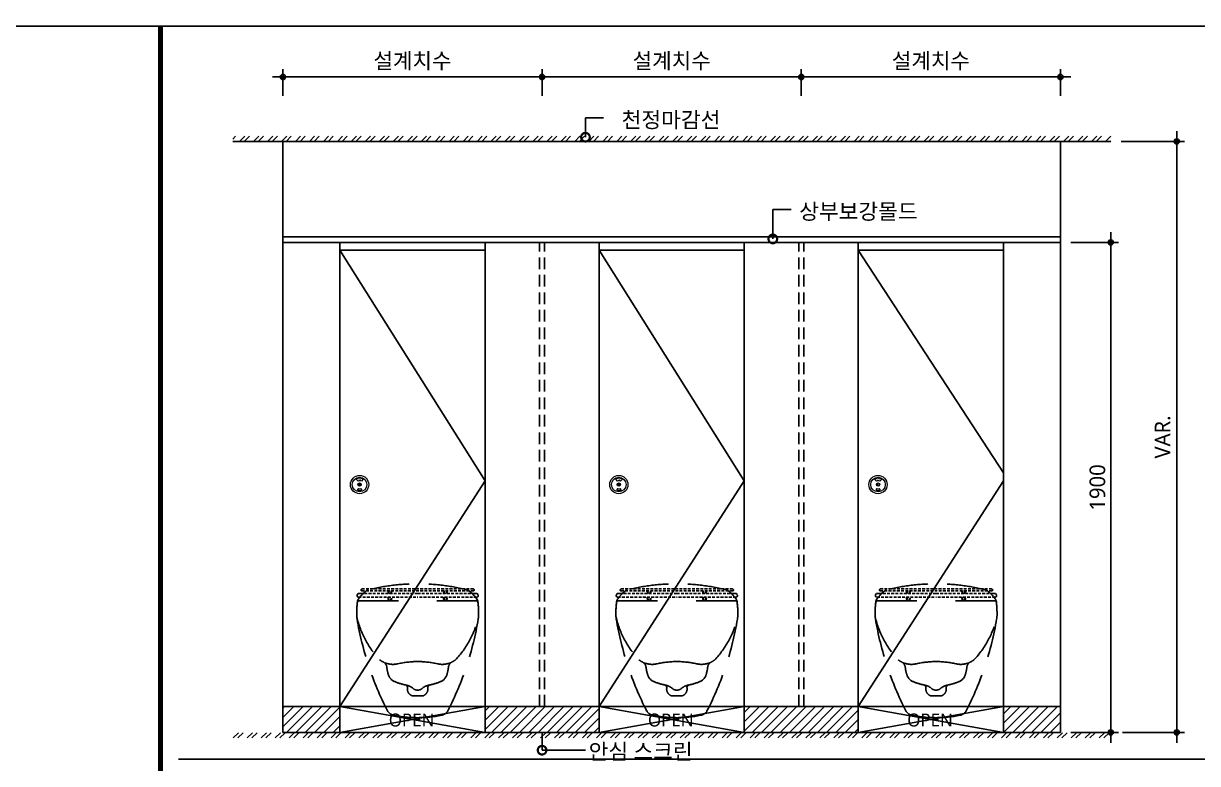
# Model space of a CAD drawing. Extents: x -256 to 8104, y -176 to 5714.
# Drawn here: x 2220 to 4485, y 4116 to 5543 of the extents above; entities that cross this region are included whole.
import ezdxf
from ezdxf.enums import TextEntityAlignment as Align

# ---------------------------------------------------------------- set-up
doc = ezdxf.new("R2010")
doc.units = 0
doc.header["$LTSCALE"] = 30
doc.linetypes.add('HIDDEN', pattern=[0.375, 0.25, -0.125])
doc.layers.get('0').update_dxf_attribs({"linetype": 'CONTINUOUS'})
doc.layers.get('DEFPOINTS').update_dxf_attribs({"linetype": 'CONTINUOUS'})
for name, color, linetype in [('DIM', 7, 'CONTINUOUS'), ('HAT', 8, 'CONTINUOUS'), ('HID', 9, 'HIDDEN'), ('문자', 3, 'CONTINUOUS'), ('부자재', 4, 'CONTINUOUS'), ('잠금쇠(회전형)', 4, 'CONTINUOUS'), ('치수', 1, 'CONTINUOUS'), ('판넬', 2, 'CONTINUOUS'), ('해치', 8, 'CONTINUOUS')]:
    doc.layers.add(name, color=color, linetype=linetype)
doc.styles.add('HDW', font='gulim.ttc')
doc.styles.add('돋움', font='malgun.ttf')
doc.dimstyles.new('10', dxfattribs={"dimscale": 10, "dimtxt": 3, "dimasz": 1, "dimexe": 1.5, "dimexo": 2, "dimgap": 1, "dimtad": 1, "dimdec": 0, "dimlunit": 6, "dimtxsty": '돋움', "dimblk": 'DIMDOT', "dimcen": -1, "dimdle": 1.5, "dimclrt": 3, "dimazin": 3, "dimtfac": 1, "dimtdec": 0, "dimtix": 1, "dimtmove": 2, "dimatfit": 3, "dimldrblk": 'DIMDOT', "dimarcsym": 0})
pattern_1 = [(45, (151.98, 37.957), (-8.980256, 8.980256), [])]

# ---------------------------------------------------------------- blocks, each defined once
blk = doc.blocks.new('DIMDOT')
at = {"linetype": 'Continuous'}
blk.add_line((-2, 0), (2, 0), dxfattribs=at)
for radius in [0.5, 0.25]:
    blk.add_circle((0, 0), radius, dxfattribs=at)
blk = doc.blocks.new('*D22')
at = {"layer": 'DEFPOINTS', "color": 0}
for p in [(11693.7, 5653.9), (11193.7, 5597.6), (11693.7, 5597.6)]:
    blk.add_point(p, dxfattribs=at)
at = {"layer": 'DIM', "color": 0, "lineweight": -2, "ltscale": 10}
for p, q in [((11193.7, 5617.6), (11193.7, 5668.9)), ((11693.7, 5617.6), (11693.7, 5668.9)), ((11203.7, 5653.9), (11683.7, 5653.9))]:
    blk.add_line(p, q, dxfattribs=at)
at = {"layer": 'DIM', "color": 0, "lineweight": -2, "xscale": 10, "yscale": 10, "zscale": 10, "rotation": 180}
blk.add_blockref('DIMDOT', (11193.7, 5653.9), dxfattribs=at)
at = {"layer": 'DIM', "color": 0, "lineweight": -2, "xscale": 10, "yscale": 10, "zscale": 10}
blk.add_blockref('DIMDOT', (11693.7, 5653.9), dxfattribs=at)
at = {"layer": 'DIM', "color": 3, "insert": (11443.7, 5683.5), "char_height": 30, "attachment_point": 5, "style": '돋움'}
blk.add_mtext('설계치수', dxfattribs=at)
blk = doc.blocks.new('*D23')
at = {"layer": 'DEFPOINTS', "color": 0}
for p in [(12193.7, 5653.9), (11693.7, 5597.6), (12193.7, 5597.6)]:
    blk.add_point(p, dxfattribs=at)
at = {"layer": 'DIM', "color": 0, "lineweight": -2, "ltscale": 10}
for p, q in [((11693.7, 5617.6), (11693.7, 5668.9)), ((12193.7, 5617.6), (12193.7, 5668.9)), ((11703.7, 5653.9), (12183.7, 5653.9))]:
    blk.add_line(p, q, dxfattribs=at)
at = {"layer": 'DIM', "color": 0, "lineweight": -2, "xscale": 10, "yscale": 10, "zscale": 10, "rotation": 180}
blk.add_blockref('DIMDOT', (11693.7, 5653.9), dxfattribs=at)
at = {"layer": 'DIM', "color": 0, "lineweight": -2, "xscale": 10, "yscale": 10, "zscale": 10}
blk.add_blockref('DIMDOT', (12193.7, 5653.9), dxfattribs=at)
at = {"layer": 'DIM', "color": 3, "insert": (11943.7, 5683.5), "char_height": 30, "attachment_point": 5, "style": '돋움'}
blk.add_mtext('설계치수', dxfattribs=at)
blk = doc.blocks.new('*D24')
at = {"layer": 'DEFPOINTS', "color": 0}
for p in [(12693.7, 5653.9), (12193.7, 5597.6), (12693.7, 5597.6)]:
    blk.add_point(p, dxfattribs=at)
at = {"layer": 'DIM', "color": 0, "lineweight": -2, "ltscale": 10}
for p, q in [((12193.7, 5617.6), (12193.7, 5668.9)), ((12693.7, 5617.6), (12693.7, 5668.9)), ((12203.7, 5653.9), (12683.7, 5653.9))]:
    blk.add_line(p, q, dxfattribs=at)
at = {"layer": 'DIM', "color": 0, "lineweight": -2, "xscale": 10, "yscale": 10, "zscale": 10, "rotation": 180}
blk.add_blockref('DIMDOT', (12193.7, 5653.9), dxfattribs=at)
at = {"layer": 'DIM', "color": 0, "lineweight": -2, "xscale": 10, "yscale": 10, "zscale": 10}
blk.add_blockref('DIMDOT', (12693.7, 5653.9), dxfattribs=at)
at = {"layer": 'DIM', "color": 3, "insert": (12443.7, 5683.5), "char_height": 30, "attachment_point": 5, "style": '돋움'}
blk.add_mtext('설계치수', dxfattribs=at)
blk = doc.blocks.new('*D25')
at = {"layer": 'DEFPOINTS', "color": 0}
for p in [(12693.7, 5334.7), (12693.7, 4389.7), (12790.6, 4389.7)]:
    blk.add_point(p, dxfattribs=at)
at = {"layer": 'DIM', "color": 0, "lineweight": -2, "ltscale": 10}
for p, q in [((12713.7, 5334.7), (12805.6, 5334.7)), ((12790.6, 5324.7), (12790.6, 4399.7)), ((12713.7, 4389.7), (12805.6, 4389.7))]:
    blk.add_line(p, q, dxfattribs=at)
at = {"layer": 'DIM', "color": 0, "lineweight": -2, "xscale": 10, "yscale": 10, "zscale": 10}
for p, rotation in [((12790.6, 5334.7), 90), ((12790.6, 4389.7), 270)]:
    blk.add_blockref('DIMDOT', p, dxfattribs=dict(at, rotation=rotation))
at = {"layer": 'DIM', "color": 3, "insert": (12765, 4862.2), "char_height": 30, "attachment_point": 5, "rotation": 90, "style": '돋움'}
blk.add_mtext('1900', dxfattribs=at)
blk = doc.blocks.new('_DOTSMALL')
at = {"color": 0, "linetype": 'ByBlock', "const_width": 0.5}
blk.add_lwpolyline([(-0.0625, 0, 1), (0.0625, 0, 1)], format="xyb", close=True, dxfattribs=at)
blk = doc.blocks.new('A$C63EC304E')
at = {"layer": '치수', "color": 1, "xscale": 2.5, "yscale": 2.5, "zscale": 2.5, "rotation": 234.3098741996962}
blk.add_blockref('_DOTSMALL', (0.31, 0.31), dxfattribs=at)
blk = doc.blocks.new('A$C2BC9653E')
at = {"layer": '치수', "xscale": 0.3333333333333333, "yscale": 0.3333333333333333, "zscale": 0.3333333333333333}
blk.add_blockref('A$C63EC304E', (0, 0), dxfattribs=at)
blk = doc.blocks.new('A$C7FC71301')
at = {"layer": '치수', "rotation": 180}
blk.add_blockref('A$C2BC9653E', (0.208, 0.208), dxfattribs=at)
blk = doc.blocks.new('A$C4A20372B')
at = {"layer": '치수'}
blk.add_blockref('A$C7FC71301', (0, 0), dxfattribs=at)
blk = doc.blocks.new('A$C566469F5')
at = {"layer": '치수'}
blk.add_blockref('A$C4A20372B', (0, 0), dxfattribs=at)
blk = doc.blocks.new('A$C7E317CD4')
at = {"layer": '해치', "xscale": 2, "yscale": 2, "zscale": 2}
blk.add_blockref('A$C566469F5', (0, 0), dxfattribs=at)
blk = doc.blocks.new('A$C601D7F27')
at = {"layer": '치수'}
blk.add_blockref('A$C7E317CD4', (0, 0), dxfattribs=at)
blk = doc.blocks.new('A$C38802C08')
at = {"layer": '치수'}
blk.add_blockref('A$C601D7F27', (0, 0), dxfattribs=at)
blk = doc.blocks.new('*D36')
at = {"layer": 'DEFPOINTS', "color": 0}
for p in [(12790.6, 5529.5), (12918, 5529.5), (12793.1, 4389.7)]:
    blk.add_point(p, dxfattribs=at)
at = {"layer": 'DIM', "color": 0, "lineweight": -2, "ltscale": 10}
for p, q in [((12810.6, 5529.5), (12933, 5529.5)), ((12918, 4399.7), (12918, 5519.5)), ((12813.1, 4389.7), (12933, 4389.7))]:
    blk.add_line(p, q, dxfattribs=at)
at = {"layer": 'DIM', "color": 0, "lineweight": -2, "xscale": 10, "yscale": 10, "zscale": 10}
for p, rotation in [((12918, 5529.5), 90), ((12918, 4389.7), 270)]:
    blk.add_blockref('DIMDOT', p, dxfattribs=dict(at, rotation=rotation))
at = {"layer": 'DIM', "color": 3, "insert": (12890.7, 4959.6), "char_height": 30, "attachment_point": 5, "rotation": 90, "style": '돋움'}
blk.add_mtext('VAR.', dxfattribs=at)
blk = doc.blocks.new('A$C460A2A32')
at = {"color": 0}
for p, q in [((12.8, 32), (11.2, 30.4)), ((12.8, 32), (162.3, 32)), ((311.8, 32), (162.3, 32)), ((311.8, 32), (313.4, 30.4)), ((2.8, 20), (0.5, 16)), ((2.8, 20), (8.6, 20)), ((3.9, 10), (162.3, 10)), ((8.6, 20), (162.3, 20)), ((12.6, 27), (162.3, 27)), ((312, 27), (162.3, 27)), ((316, 20), (162.3, 20)), ((320.7, 10), (162.3, 10)), ((321.8, 20), (316, 20)), ((321.8, 20), (324.1, 16))]:
    blk.add_line(p, q, dxfattribs=at)
for centre, radius, start, end in [((3.9, 14), 4, 150.0107, 270), ((12.6, 29), 2, 135, 270), ((108.9, 28.2), 26, 182.6717, 198.4118), ((108.9, 10), 26, 180, 202.6199), ((107.4, 28.2), 23, 183.0205, 200.9186), ((107.4, 10), 23, 180, 205.7715), ((68.6, 10), 23, 334.2285, 0), ((68.6, 28.2), 23, 339.0814, 356.9795), ((67.1, 10), 26, 337.3801, 0), ((67.1, 28.2), 26, 341.5882, 357.3283), ((257.5, 28.2), 26, 182.6717, 198.4118), ((257.5, 10), 26, 180, 202.6199), ((256, 28.2), 23, 183.0205, 200.9186), ((256, 10), 23, 180, 205.7715), ((217.2, 10), 23, 334.2285, 0), ((217.2, 28.2), 23, 339.0814, 356.9795), ((215.7, 10), 26, 337.3801, 0), ((215.7, 28.2), 26, 341.5882, 357.3283), ((312, 29), 2, 270, 45), ((320.7, 14), 4, 270, 29.9893)]:
    blk.add_arc(centre, radius, start, end, dxfattribs=at)
blk = doc.blocks.new('BASIC_01', base_point=(8473.5, 213.7))
at = {"layer": 'HAT'}
h = blk.add_hatch(dxfattribs=at)
h.set_pattern_fill('ANSI32', color=256, scale=2, style=0)
h.set_pattern_definition([(45, (-142.39, -103.52), (-13.470384, 13.470384), []), (45, (-133.41, -103.52), (-13.470384, 13.470384), [])])
h.paths.add_polyline_path([(11097, 5539.5), (12790.6, 5539.5), (12790.6, 5529.5), (11097, 5529.5)])
h = blk.add_hatch(dxfattribs=at)
h.set_pattern_fill('ANSI32', color=256, scale=2, style=0)
h.set_pattern_definition([(45, (-142.39, 78.46), (-13.470384, 13.470384), []), (45, (-133.41, 78.46), (-13.470384, 13.470384), [])])
h.paths.add_polyline_path([(11097, 4379.2), (12790.6, 4379.2), (12790.6, 4389.2), (11097, 4389.2)])
at = {"layer": '해치', "transparency": 33554687}
h = blk.add_hatch(dxfattribs=at)
h.set_pattern_fill('ANSI31', color=3, scale=4)
h.set_pattern_definition(pattern_1)
h.paths.add_polyline_path([(11193.7, 4439.7), (11303.7, 4439.7), (11303.7, 4389.7), (11193.7, 4389.7)])
h = blk.add_hatch(dxfattribs=at)
h.set_pattern_fill('ANSI31', color=3, scale=4)
h.set_pattern_definition(pattern_1)
h.paths.add_polyline_path([(11583.7, 4439.7), (11803.7, 4439.7), (11803.7, 4389.7), (11583.7, 4389.7)])
h.paths.add_polyline_path([(12083.7, 4439.7), (12303.7, 4439.7), (12303.7, 4389.7), (12083.7, 4389.7)])
h.paths.add_polyline_path([(12583.7, 4439.7), (12693.7, 4439.7), (12693.7, 4389.7), (12583.7, 4389.7)])
at = {"color": 2}
blk.add_line((11097, 5529.5), (12790.6, 5529.5), dxfattribs=at)
for p, q in [((11193.7, 4868.3), (11193.7, 5529.5)), ((12693.7, 4868.3), (12693.7, 5529.5)), ((11193.7, 4854.6), (11193.7, 4389.7)), ((12693.7, 4854.6), (12693.7, 4389.7)), ((11193.7, 4389.7), (12693.7, 4389.7))]:
    blk.add_line(p, q)
at = {"color": 8}
blk.add_line((10992.3, 4337.9), (14340.1, 4337.9), dxfattribs=at)
at = {"color": 8, "const_width": 10}
blk.add_lwpolyline([(10957.6, 2983), (10957.6, 5752.1)], dxfattribs=at)
at = {"color": 2}
for points in [[(8472.8, 5752.1), (15725.1, 5752.1), (15725.1, 213.8), (8472.8, 213.8)], [(8472.8, 5752.1), (15725.1, 5752.1), (15725.1, 213.8), (8472.8, 213.8)], [(8472.8, 5752.1), (16454.7, 5752.1), (16454.7, 213.8), (8472.8, 213.8)], [(11193.7, 5345.7), (12693.7, 5345.7), (12693.7, 5334.7), (11193.7, 5334.7)]]:
    blk.add_lwpolyline(points, close=True, dxfattribs=at)
at = {"layer": 'HID', "ltscale": 3}
for p, q in [((11688.7, 4439.7), (11688.7, 5334.7)), ((11698.7, 4439.7), (11698.7, 5334.7)), ((12188.7, 4439.7), (12188.7, 5334.7)), ((12198.7, 4439.7), (12198.7, 5334.7))]:
    blk.add_line(p, q, dxfattribs=at)
at = {"layer": 'HID', "ltscale": 10}
for p, q in [((11341.5, 4643.7), (11453.7, 4643.7)), ((11565.9, 4643.7), (11453.7, 4643.7)), ((11841.5, 4643.7), (11953.7, 4643.7)), ((12065.9, 4643.7), (11953.7, 4643.7)), ((12341.5, 4643.7), (12453.7, 4643.7)), ((12565.9, 4643.7), (12453.7, 4643.7))]:
    blk.add_line(p, q, dxfattribs=at)
for centre, radius, start, end in [((11453.7, 4273.3), 403.1, 76.2923, 103.7077), ((11953.7, 4273.3), 403.1, 76.2923, 103.7077), ((12453.7, 4273.3), 403.1, 76.2923, 103.7077), ((11516.1, 4619.3), 180, 172.4918, 181.055), ((11341.5, 4639.5), 4.2, 90, 173.3826), ((11346.6, 4641.6), 9, 143.1013, 172.4918), ((11411.3, 4593), 90, 128.0065, 143.1013), ((11359.6, 4659.2), 6, 103.9579, 128.0065), ((11547.8, 4659.2), 6, 51.9935, 76.0421), ((11496.1, 4593), 90, 36.8987, 51.9935), ((11565.9, 4639.5), 4.2, 6.6174, 90), ((11560.8, 4641.6), 9, 7.5082, 36.8987), ((11391.3, 4619.3), 180, 358.945, 7.5082), ((12016.1, 4619.3), 180, 172.4918, 181.055), ((11841.5, 4639.5), 4.2, 90, 173.3826), ((11846.6, 4641.6), 9, 143.1013, 172.4918), ((11911.3, 4593), 90, 128.0065, 143.1013), ((11859.6, 4659.2), 6, 103.9579, 128.0065), ((12047.8, 4659.2), 6, 51.9935, 76.0421), ((11996.1, 4593), 90, 36.8987, 51.9935), ((12065.9, 4639.5), 4.2, 6.6174, 90), ((12060.8, 4641.6), 9, 7.5082, 36.8987), ((11891.3, 4619.3), 180, 358.945, 7.5082), ((12516.1, 4619.3), 180, 172.4918, 181.055), ((12341.5, 4639.5), 4.2, 90, 173.3826), ((12346.6, 4641.6), 9, 143.1013, 172.4918), ((12411.3, 4593), 90, 128.0065, 143.1013), ((12359.6, 4659.2), 6, 103.9579, 128.0065), ((12547.8, 4659.2), 6, 51.9935, 76.0421), ((12496.1, 4593), 90, 36.8987, 51.9935), ((12565.9, 4639.5), 4.2, 6.6174, 90), ((12560.8, 4641.6), 9, 7.5082, 36.8987), ((12391.3, 4619.3), 180, 358.945, 7.5082), ((11378.1, 4616.7), 42, 181.055, 190.5892), ((11509, 4651.7), 177, 192.809, 223.5419), ((11931.1, 4706.9), 602.3, 189.3568, 207.2383), ((10976.3, 4706.9), 602.3, 332.7617, 350.6432), ((11398.4, 4651.7), 177, 316.4581, 347.191), ((11529.3, 4616.7), 42, 349.4108, 358.945), ((11878.1, 4616.7), 42, 181.055, 190.5892), ((12009, 4651.7), 177, 192.809, 223.5419), ((12431.1, 4706.9), 602.3, 189.3568, 207.2383), ((11476.3, 4706.9), 602.3, 332.7617, 350.6432), ((11898.4, 4651.7), 177, 316.4581, 347.191), ((12029.3, 4616.7), 42, 349.4108, 358.945), ((12378.1, 4616.7), 42, 181.055, 190.5892), ((12509, 4651.7), 177, 192.809, 223.5419), ((12931.1, 4706.9), 602.3, 189.3568, 207.2383), ((11976.3, 4706.9), 602.3, 332.7617, 350.6432), ((12398.4, 4651.7), 177, 316.4581, 347.191), ((12529.3, 4616.7), 42, 349.4108, 358.945), ((11406.3, 4563), 42, 232.3598, 243.5689), ((11501.1, 4563), 42, 296.4311, 307.6402), ((11906.3, 4563), 42, 232.3598, 243.5689), ((12001.1, 4563), 42, 296.4311, 307.6402), ((12406.3, 4563), 42, 232.3598, 243.5689), ((12501.1, 4563), 42, 296.4311, 307.6402), ((11382.2, 4514.7), 12, 6.9609, 63.5689), ((11406.3, 4563), 42, 248.0565, 282.8609), ((11484.6, 4527.1), 91.1, 186.9609, 196.5836), ((11453.7, 4355.4), 171, 90, 102.8609), ((11453.7, 4355.4), 171, 77.1391, 90), ((11501.1, 4563), 42, 257.1391, 291.9435), ((11422.8, 4527.1), 91.1, 343.4164, 353.0391), ((11525.1, 4514.7), 12, 116.4311, 173.0391), ((11882.2, 4514.7), 12, 6.9609, 63.5689), ((11906.3, 4563), 42, 248.0565, 282.8609), ((11984.6, 4527.1), 91.1, 186.9609, 196.5836), ((11953.7, 4355.4), 171, 90, 102.8609), ((11953.7, 4355.4), 171, 77.1391, 90), ((12001.1, 4563), 42, 257.1391, 291.9435), ((11922.8, 4527.1), 91.1, 343.4164, 353.0391), ((12025.1, 4514.7), 12, 116.4311, 173.0391), ((12382.2, 4514.7), 12, 6.9609, 63.5689), ((12406.3, 4563), 42, 248.0565, 282.8609), ((12484.6, 4527.1), 91.1, 186.9609, 196.5836), ((12453.7, 4355.4), 171, 90, 102.8609), ((12453.7, 4355.4), 171, 77.1391, 90), ((12501.1, 4563), 42, 257.1391, 291.9435), ((12422.8, 4527.1), 91.1, 343.4164, 353.0391), ((12525.1, 4514.7), 12, 116.4311, 173.0391), ((11417.4, 4507.1), 21, 196.5836, 247.6201), ((11453.7, 4595.3), 116.3, 247.6201, 258.9228), ((11453.7, 4595.3), 116.3, 281.0772, 292.3799), ((11490, 4507.1), 21, 292.3799, 343.4164), ((11917.4, 4507.1), 21, 196.5836, 247.6201), ((11953.7, 4595.3), 116.3, 247.6201, 258.9228), ((11953.7, 4595.3), 116.3, 281.0772, 292.3799), ((11990, 4507.1), 21, 292.3799, 343.4164), ((12417.4, 4507.1), 21, 196.5836, 247.6201), ((12453.7, 4595.3), 116.3, 247.6201, 258.9228), ((12453.7, 4595.3), 116.3, 281.0772, 292.3799), ((12490, 4507.1), 21, 292.3799, 343.4164), ((11428.2, 4475.7), 6, 0, 77.9673), ((11425.6, 4451.7), 30, 49.4621, 78.9228), ((11447.6, 4473.3), 13.6, 169.8446, 248.5821), ((11453.7, 4484.6), 13.3, 229.4621, 270), ((11453.7, 4484.6), 13.3, 270, 310.5379), ((11481.8, 4451.7), 30, 101.0772, 130.5379), ((11459.8, 4473.3), 13.6, 291.4179, 10.1554), ((11479.2, 4475.7), 6, 102.0327, 180), ((11928.2, 4475.7), 6, 0, 77.9673), ((11925.6, 4451.7), 30, 49.4621, 78.9228), ((11947.6, 4473.3), 13.6, 169.8446, 248.5821), ((11953.7, 4484.6), 13.3, 229.4621, 270), ((11953.7, 4484.6), 13.3, 270, 310.5379), ((11981.8, 4451.7), 30, 101.0772, 130.5379), ((11959.8, 4473.3), 13.6, 291.4179, 10.1554), ((11979.2, 4475.7), 6, 102.0327, 180), ((12428.2, 4475.7), 6, 0, 77.9673), ((12425.6, 4451.7), 30, 49.4621, 78.9228), ((12447.6, 4473.3), 13.6, 169.8446, 248.5821), ((12453.7, 4484.6), 13.3, 229.4621, 270), ((12453.7, 4484.6), 13.3, 270, 310.5379), ((12481.8, 4451.7), 30, 101.0772, 130.5379), ((12459.8, 4473.3), 13.6, 291.4179, 10.1554), ((12479.2, 4475.7), 6, 102.0327, 180), ((11453.7, 4631.2), 171, 266.2838, 270), ((11453.7, 4631.2), 171, 270, 273.7162), ((11953.7, 4631.2), 171, 266.2838, 270), ((11953.7, 4631.2), 171, 270, 273.7162), ((12453.7, 4631.2), 171, 266.2838, 270), ((12453.7, 4631.2), 171, 270, 273.7162), ((11411.1, 4440.4), 18, 210.6249, 258.7833), ((11453.7, 4655.2), 237, 258.7833, 270), ((11453.7, 4655.2), 237, 270, 281.2167), ((11496.3, 4440.4), 18, 281.2167, 329.3751), ((11911.1, 4440.4), 18, 210.6249, 258.7833), ((11953.7, 4655.2), 237, 258.7833, 270), ((11953.7, 4655.2), 237, 270, 281.2167), ((11996.3, 4440.4), 18, 281.2167, 329.3751), ((12411.1, 4440.4), 18, 210.6249, 258.7833), ((12453.7, 4655.2), 237, 258.7833, 270), ((12453.7, 4655.2), 237, 270, 281.2167), ((12496.3, 4440.4), 18, 281.2167, 329.3751)]:
    blk.add_arc(centre, radius, start, end, dxfattribs=at)
at = {"layer": '부자재', "color": 3}
blk.add_line((12693.7, 5529.5), (11193.7, 5529.5), dxfattribs=at)
blk.add_line((12693.7, 5529.5), (11193.7, 5529.5), dxfattribs=at)
at = {"layer": '잠금쇠(회전형)', "linetype": 'Continuous', "lineweight": 15}
for p, q in [((11335.1, 4878.4), (11338.7, 4874.4)), ((11340.3, 4870.7), (11340.3, 4864.9)), ((11343, 4870.6), (11343, 4864.9)), ((11348.8, 4878.4), (11345.2, 4874.4)), ((11835.1, 4878.4), (11838.7, 4874.4)), ((11840.3, 4870.7), (11840.3, 4864.9)), ((11843, 4870.6), (11843, 4864.9)), ((11848.8, 4878.4), (11845.2, 4874.4)), ((12335.1, 4878.4), (12338.7, 4874.4)), ((12340.3, 4870.7), (12340.3, 4864.9)), ((12343, 4870.6), (12343, 4864.9)), ((12348.8, 4878.4), (12345.2, 4874.4)), ((11338.4, 4859.2), (11338, 4858.1)), ((11345.5, 4859.2), (11345.9, 4858.1)), ((11838.4, 4859.2), (11838, 4858.1)), ((11845.5, 4859.2), (11845.9, 4858.1)), ((12338.4, 4859.2), (12338, 4858.1)), ((12345.5, 4859.2), (12345.9, 4858.1))]:
    blk.add_line(p, q, dxfattribs=at)
for centre, radius in [((11341.7, 4867.8), 17.6), ((11341.7, 4867.8), 14.1), ((11341.7, 4867.8), 3.21), ((11841.7, 4867.8), 17.6), ((11841.7, 4867.8), 14.1), ((11841.7, 4867.8), 3.21), ((12341.7, 4867.8), 17.6), ((12341.7, 4867.8), 14.1), ((12341.7, 4867.8), 3.21)]:
    blk.add_circle(centre, radius, dxfattribs=at)
for centre, radius, start, end in [((11342, 4866.1), 14.1, 61.0478, 118.9522), ((11342, 4868.4), 6.81, 61.8696, 118.1304), ((11842, 4866.1), 14.1, 61.0478, 118.9522), ((11842, 4868.4), 6.81, 61.8696, 118.1304), ((12342, 4866.1), 14.1, 61.0478, 118.9522), ((12342, 4868.4), 6.81, 61.8696, 118.1304), ((11338.9, 4857.7), 0.98, 160.8571, 255.4685), ((11339.3, 4858.9), 0.98, 72.2332, 160.8571), ((11342, 4869.5), 13.2, 255.4685, 284.5315), ((11342, 4867.2), 7.75, 252.2332, 287.7668), ((11344.6, 4858.9), 0.98, 19.1429, 107.7668), ((11345, 4857.7), 0.98, 284.5315, 19.1429), ((11838.9, 4857.7), 0.98, 160.8571, 255.4685), ((11839.3, 4858.9), 0.98, 72.2332, 160.8571), ((11842, 4869.5), 13.2, 255.4685, 284.5315), ((11842, 4867.2), 7.75, 252.2332, 287.7668), ((11844.6, 4858.9), 0.98, 19.1429, 107.7668), ((11845, 4857.7), 0.98, 284.5315, 19.1429), ((12338.9, 4857.7), 0.98, 160.8571, 255.4685), ((12339.3, 4858.9), 0.98, 72.2332, 160.8571), ((12342, 4869.5), 13.2, 255.4685, 284.5315), ((12342, 4867.2), 7.75, 252.2332, 287.7668), ((12344.6, 4858.9), 0.98, 19.1429, 107.7668), ((12345, 4857.7), 0.98, 284.5315, 19.1429)]:
    blk.add_arc(centre, radius, start, end, dxfattribs=at)
at = {"layer": '치수'}
for p, q in [((11777.4, 5538.1), (11777.4, 5575.2)), ((11777.4, 5575.2), (11812.5, 5575.2)), ((12138.8, 5341.7), (12138.8, 5398.4)), ((12138.8, 5398.4), (12173.9, 5398.4)), ((11583.7, 4875), (11303.7, 5320.1)), ((12083.7, 4875), (11803.7, 5320.1)), ((12583.7, 4890.5), (12303.7, 5320.1)), ((11583.7, 4875), (11303.7, 4439.7)), ((12083.7, 4875), (11803.7, 4439.7)), ((12583.7, 4875), (12303.7, 4439.7)), ((11303.7, 4389.7), (11583.7, 4439.7)), ((11303.7, 4439.7), (11583.7, 4389.7)), ((11803.7, 4389.7), (12083.7, 4439.7)), ((11803.7, 4439.7), (12083.7, 4389.7)), ((12303.7, 4389.7), (12583.7, 4439.7)), ((12303.7, 4439.7), (12583.7, 4389.7)), ((11693.7, 4389.7), (11693.7, 4355.4)), ((11777.8, 4355.4), (11693.7, 4355.4))]:
    blk.add_line(p, q, dxfattribs=at)
at = {"layer": '판넬'}
for p, q in [((11583.7, 5320.1), (11303.7, 5320.1)), ((11303.7, 5304.7), (11303.7, 4439.7)), ((11583.7, 5304.7), (11583.7, 4482.8)), ((12083.7, 5320.1), (11803.7, 5320.1)), ((11803.7, 5304.7), (11803.7, 4439.7)), ((12083.7, 5304.7), (12083.7, 5292.3)), ((12583.7, 5320.1), (12303.7, 5320.1)), ((12303.7, 5304.7), (12303.7, 4439.7)), ((12583.7, 5304.7), (12583.7, 5292.3)), ((12083.7, 5292.3), (12083.7, 4482.8)), ((12583.7, 5292.3), (12583.7, 4482.8)), ((11583.7, 4482.8), (11583.7, 4439.7)), ((12083.7, 4482.8), (12083.7, 4439.7)), ((12583.7, 4482.8), (12583.7, 4439.7)), ((11583.7, 4439.7), (11303.7, 4439.7)), ((12083.7, 4439.7), (11803.7, 4439.7)), ((12583.7, 4439.7), (12303.7, 4439.7))]:
    blk.add_line(p, q, dxfattribs=at)
at = {"layer": '판넬', "color": 3}
for p, q in [((11303.7, 4439.7), (11193.7, 4439.7)), ((11803.7, 4439.7), (11583.7, 4439.7)), ((11803.7, 4439.7), (11703.7, 4439.7)), ((12303.7, 4439.7), (12083.7, 4439.7)), ((12693.7, 4439.7), (12583.7, 4439.7))]:
    blk.add_line(p, q, dxfattribs=at)
at = {"layer": '판넬'}
for points in [[(11303.7, 4439.7), (11193.7, 4439.7), (11193.7, 5334.7), (11303.7, 5334.7)], [(11583.7, 5334.7), (11803.7, 5334.7), (11803.7, 4439.7), (11583.7, 4439.7)], [(12083.7, 5334.7), (12303.7, 5334.7), (12303.7, 4439.7), (12083.7, 4439.7)], [(12693.7, 4439.7), (12583.7, 4439.7), (12583.7, 5334.7), (12693.7, 5334.7)]]:
    blk.add_lwpolyline(points, close=True, dxfattribs=at)
at = {"layer": '해치', "color": 3}
blk.add_line((11583.7, 5304.7), (11583.7, 5334.7), dxfattribs=at)
for points in [[(11193.7, 4439.7), (11303.7, 4439.7), (11303.7, 4389.7), (11193.7, 4389.7)], [(11583.7, 4439.7), (11803.7, 4439.7), (11803.7, 4389.7), (11583.7, 4389.7)], [(12083.7, 4439.7), (12303.7, 4439.7), (12303.7, 4389.7), (12083.7, 4389.7)], [(12583.7, 4439.7), (12693.7, 4439.7), (12693.7, 4389.7), (12583.7, 4389.7)]]:
    blk.add_lwpolyline(points, close=True, dxfattribs=at)
at = {"layer": 'HID', "ltscale": 10, "xscale": 0.7200000000011642, "yscale": 0.7200000000011642, "zscale": 0.7200000000011642}
for p in [(11336.8, 4643.5), (11836.8, 4643.5), (12336.8, 4643.5)]:
    blk.add_blockref('A$C460A2A32', p, dxfattribs=at)
at = {"layer": '해치', "xscale": -20, "yscale": 20, "zscale": 20, "rotation": 180}
for p in [(11773.2, 5542), (12134.6, 5345.7)]:
    blk.add_blockref('A$C38802C08', p, dxfattribs=at)
at = {"layer": '해치', "xscale": -20, "yscale": 20, "zscale": 20}
blk.add_blockref('A$C38802C08', (11697.9, 4351.3), dxfattribs=at)
at = {"layer": '문자', "style": '돋움'}
for s, height, p in [('천정마감선', 30.34, (11942.5, 5571.7)), ('상부보강몰드', 30.34, (12303.9, 5394.9)), ('OPEN', 25, (11442, 4413.7)), ('OPEN', 25, (11942, 4413.7)), ('OPEN', 25, (12442, 4413.7)), ('안심 스크린', 30.34, (11883.9, 4353.7))]:
    blk.add_text(s, height=height, dxfattribs=at).set_placement(p, align=Align.MIDDLE)
at = {"layer": '잠금쇠(회전형)', "linetype": 'Continuous', "lineweight": 15, "style": 'HDW', "width": 0.659278}
for p, p2 in [((11338.8, 4876.3), (11345, 4876.3)), ((11838.8, 4876.3), (11845, 4876.3)), ((12338.8, 4876.3), (12345, 4876.3))]:
    blk.add_text('사용중', height=2.3, dxfattribs=at).set_placement(p, p2, align=Align.FIT)
at = {"layer": 'DIM', "ltscale": 10}
for base, p1, p2, picture, middle in [((11693.7, 5653.9), (11193.7, 5597.6), (11693.7, 5597.6), '*D22', (11443.7, 5683.5)), ((12193.7, 5653.9), (11693.7, 5597.6), (12193.7, 5597.6), '*D23', (11943.7, 5683.5)), ((12693.7, 5653.9), (12193.7, 5597.6), (12693.7, 5597.6), '*D24', (12443.7, 5683.5))]:
    dim = blk.add_linear_dim(base=base, p1=p1, p2=p2, text='설계치수', dimstyle='10', override={"dimtxsty": '돋움'}, dxfattribs=at)
    dim.commit()
    dim.dimension.update_dxf_attribs({"geometry": picture, "text_midpoint": middle})
dim = blk.add_linear_dim(base=(12918, 5529.5), p1=(12793.1, 4389.7), p2=(12790.6, 5529.5), angle=90, text='VAR.', dimstyle='10', dxfattribs=at)
dim.commit()
dim.dimension.update_dxf_attribs({"geometry": '*D36', "text_midpoint": (12890.7, 4959.6), "dimtype": 160})
dim = blk.add_linear_dim(base=(12790.6, 4389.7), p1=(12693.7, 5334.7), p2=(12693.7, 4389.7), angle=90, text='1900', dimstyle='10', override={"dimtxt": 3, "dimtxsty": '돋움'}, dxfattribs=at)
dim.commit()
dim.dimension.update_dxf_attribs({"geometry": '*D25', "text_midpoint": (12765, 4862.2)})

msp = doc.modelspace()

# ---------------------------------------------------------------- block references
msp.add_blockref('BASIC_01', (0, 0))

doc.saveas('drawing.dxf')
